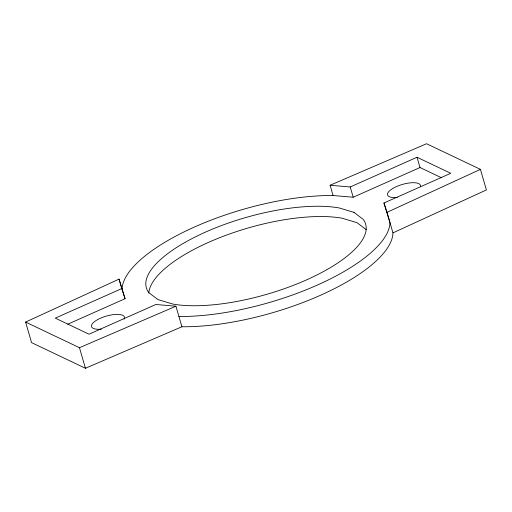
<?xml version="1.0" encoding="UTF-8"?>
<svg xmlns="http://www.w3.org/2000/svg" width="512" height="512" viewBox="0 0 512 512"><rect width="100%" height="100%" fill="white"/><g stroke="black" fill="none" stroke-linecap="round" stroke-linejoin="round"><path stroke-width="0.77" d="M441.536 177.773L420.006 167.526L353.21 197.235L333.082 195.526L330.099 185.248L426.56 143.731L480.429 169.37L486.4 189.926L392.954 232.877A138.803 48.384 -16.2 0 1 320.192 295.405A138.803 48.384 -16.2 0 1 181.901 326.752L85.44 368.269L31.571 342.63L25.6 322.074L119.046 279.123L125.056 298.714L67.699 324.224M392.954 232.877L386.982 212.326L480.429 169.37M122.074 288.435L55.277 318.144L89.005 334.202L155.802 304.493L175.93 306.195L181.901 326.752M330.099 185.248L350.227 186.957L417.024 157.248L450.752 173.299L383.955 203.008L389.971 222.598A138.803 48.384 -16.2 0 1 317.203 285.126A138.803 48.384 -16.2 0 1 178.918 316.474M25.6 322.074L79.469 347.712L175.93 306.195M366.221 229.677L357.018 222.675L342.125 218.208A114.176 39.802 -16.2 0 0 221.651 236.915A114.176 39.802 -16.2 0 0 148.813 293.082M383.955 203.008L386.982 212.326M125.056 298.714L122.029 289.402A138.803 48.384 -16.2 0 1 194.797 226.874A138.803 48.384 -16.2 0 1 333.082 195.526M417.024 157.248L420.006 167.526M350.227 186.957L353.21 197.235M119.046 279.123L121.818 288.666M79.469 347.712L85.44 368.269M397.357 197.504A17.126 5.971 -16.2 0 1 388.205 192.365A17.126 5.971 -16.2 0 1 406.848 183.354A17.126 5.971 -16.2 0 1 420.544 186.291M101.293 329.184A17.126 5.971 -16.2 0 1 92.448 323.629A17.126 5.971 -16.2 0 1 112.659 314.726A17.126 5.971 -16.2 0 1 124.09 319.142M354.035 212.397L339.136 207.93A114.176 39.802 -16.2 0 0 205.658 232.038A114.176 39.802 -16.2 0 0 148.768 292.602L157.965 299.603L172.864 304.07A114.176 39.802 -16.2 0 0 306.342 279.962A114.176 39.802 -16.2 0 0 363.232 219.398L354.035 212.397"/></g></svg>
